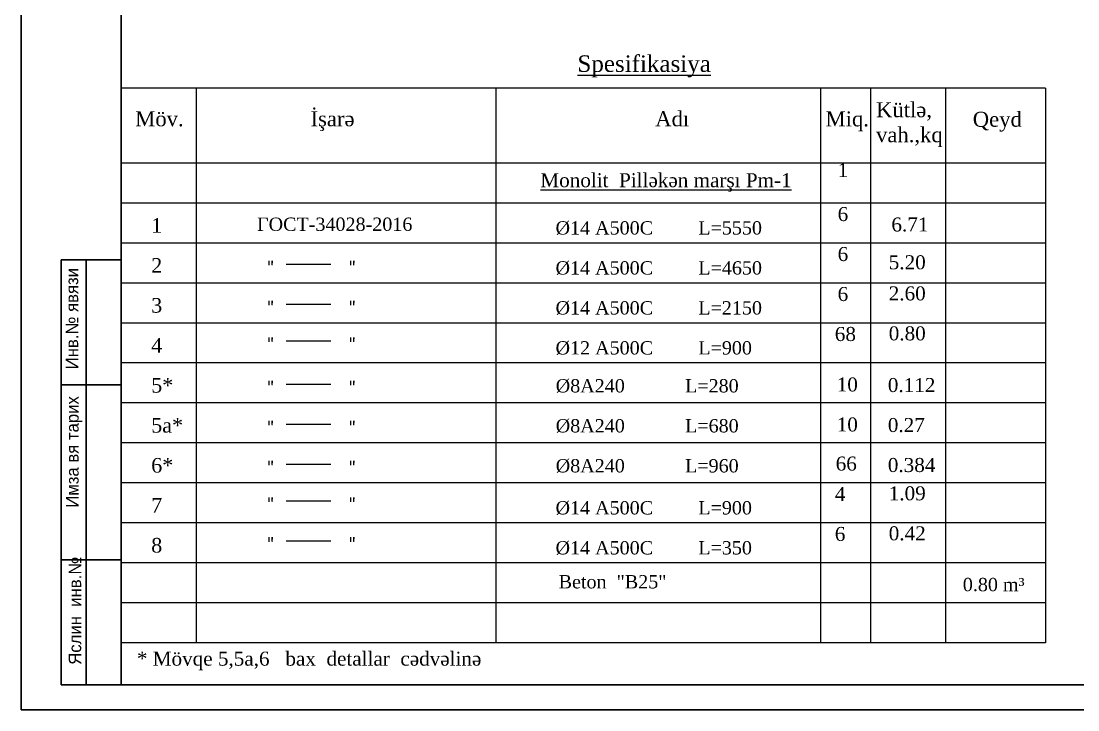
# Model space of a CAD drawing. Header units: millimetres. Extents: x -149347 to 251215, y -2929184 to -2541447.
# Drawn here: x 154722 to 173521, y -2607921 to -2595673 of the extents above; entities that cross this region are included whole.
import ezdxf

# ---------------------------------------------------------------- set-up
doc = ezdxf.new("R2010")
doc.units = ezdxf.units.MM
doc.layers.add('cedvel  0.09', color=7, linetype='Continuous', lineweight=13)
doc.styles.add('CP_ATTR', font='A3TI(LA).TTF')
doc.styles.get("Standard").update_dxf_attribs({"font": 'times.ttf'})
doc.styles.add('style6', font='ARIALN.TTF', dxfattribs={"height": 300})
doc.styles.add('Times New  Roman', font='times.ttf')
doc.styles.add('Times New Roman', font='times.ttf')

# ---------------------------------------------------------------- blocks, each defined once
blk = doc.blocks.new('mekteb')
at = {"color": 0, "lineweight": 25}
for p, q in [((99643, -1849866), (99643, -1821466)), ((139843, -1849866), (99643, -1849866))]:
    blk.add_line(p, q, dxfattribs=at)
at = {"color": 0, "lineweight": 25, "ltscale": 15}
for q in [(101643, -1821966), (139343, -1849366)]:
    blk.add_line((101643, -1849366), q, dxfattribs=at)
at = {"lineweight": 25, "ltscale": 0.25}
for p, q in [((100443, -1849366), (100443, -1840866)), ((100943, -1849367), (100943, -1840866))]:
    blk.add_line(p, q, dxfattribs=at)
at = {"lineweight": 25}
for p, q in [((101643, -1840866), (100443, -1840866)), ((101645, -1843366), (100445, -1843366)), ((101645, -1846866), (100445, -1846866)), ((101643, -1849366), (100443, -1849366))]:
    blk.add_line(p, q, dxfattribs=at)
at = {"lineweight": 25, "char_height": 250.01, "width": 5960.07, "attachment_point": 1, "rotation": 90, "style": 'CP_ATTR'}
for s, insert in [('\\pt3143;Инв.№ явязи', (100535, -1843053)), ('\\pt3143;Имза вя тарих', (100544, -1845823)), ('\\pt3143;Яслин  инв.№', (100595, -1848965))]:
    blk.add_mtext(s, dxfattribs=dict(at, insert=insert))

msp = doc.modelspace()

# ---------------------------------------------------------------- linework, layer by layer
at = {"lineweight": 15}
for p, q in [((156499.50309, -2596863.73457), (156499.50309, -2604597.37248)), ((172944.5952, -2596863.73457), (156499.50309, -2596863.73457)), ((156499.50309, -2596863.73457), (156499.50309, -2598197.12041)), ((157832.88894, -2596863.73457), (157832.88894, -2598197.12041)), ((163166.43232, -2596863.73457), (163166.43232, -2598197.12041)), ((168944.43766, -2596863.73457), (168944.43766, -2598197.12041)), ((169833.36156, -2596863.73457), (169833.36156, -2598197.12041)), ((171166.74741, -2596863.73457), (171166.74741, -2598197.12041)), ((172944.5952, -2596863.73457), (172944.5952, -2598197.12041)), ((172944.5952, -2598197.12041), (156499.50309, -2598197.12041)), ((156499.50309, -2598197.12041), (156499.50309, -2606730.78984)), ((172944.5952, -2598197.12041), (172944.5952, -2606730.78984)), ((172944.5952, -2606730.78984), (156499.50309, -2606730.78984))]:
    msp.add_line(p, q, dxfattribs=at)
at = {"color": 7, "lineweight": 15, "ltscale": 80}
for p, q in [((159434.20097, -2599997.63603), (160232.8823, -2599997.63603)), ((159434.20097, -2600708.77514), (160232.8823, -2600708.77514)), ((159434.20097, -2601358.17752), (160232.8823, -2601358.17752)), ((159434.20097, -2602131.05338), (160232.8823, -2602131.05338)), ((159434.20097, -2602842.1925), (160232.8823, -2602842.1925)), ((159434.20097, -2603553.33162), (160232.8823, -2603553.33162)), ((159434.20097, -2604202.73399), (160232.8823, -2604202.73399)), ((159434.20097, -2604913.87311), (160232.8823, -2604913.87311))]:
    msp.add_line(p, q, dxfattribs=at)
at = {"layer": 'cedvel  0.09', "lineweight": 15}
for p, q in [((157832.88894, -2598197.12041), (157832.88894, -2606730.78984)), ((163166.43232, -2598197.12041), (163166.43232, -2606730.78984)), ((168944.43766, -2598197.12041), (168944.43766, -2606730.78984)), ((169833.36156, -2598197.12041), (169833.36156, -2606730.78984)), ((171166.74741, -2598197.12041), (171166.74741, -2606730.78984)), ((172944.5952, -2598908.25953), (156499.50309, -2598908.25953)), ((172944.5952, -2599619.39865), (156499.50309, -2599619.39865)), ((172944.5952, -2600330.53777), (156499.50309, -2600330.53777)), ((172944.5952, -2601041.67689), (156499.50309, -2601041.67689)), ((172944.5952, -2601752.81601), (156499.50309, -2601752.81601)), ((172944.5952, -2602463.95512), (156499.50309, -2602463.95512)), ((172944.5952, -2603175.09424), (156499.50309, -2603175.09424)), ((172944.5952, -2603886.23336), (156499.50309, -2603886.23336)), ((172944.5952, -2604597.37248), (156499.50309, -2604597.37248)), ((172944.5952, -2605308.5116), (156499.50309, -2605308.5116)), ((172944.5952, -2606019.65072), (156499.50309, -2606019.65072))]:
    msp.add_line(p, q, dxfattribs=at)

# ---------------------------------------------------------------- block references
at = {"color": 7, "lineweight": 15, "xscale": 0.8889158819132976, "yscale": 0.8889158819132976, "zscale": 0.8889158819132976}
msp.add_blockref('mekteb', (66147.25871, -963545.78253), dxfattribs=at)

# ---------------------------------------------------------------- texts
at = {"color": 0, "lineweight": 0, "insert": (164618.4915, -2596281.44771), "char_height": 294.7198051, "width": 1101.6842084, "attachment_point": 1, "style": 'Times New Roman'}
msp.add_mtext('{\\fTimes New Roman|b0|i0|c238|p18;\\LSpesifikasiya}', dxfattribs=at)
at = {"color": 7, "lineweight": 15, "ltscale": 15, "char_height": 266.6771695, "width": 1101.6842084, "attachment_point": 1, "style": 'Times New  Roman'}
for s, insert in [('{\\fTimes New Roman|b0|i0|c238|p18;Kütlə,\\Pvah.,kq}', (169930.86322, -2597115.29507)), ('{\\fTimes New Roman|b0|i0|c238|p18;Möv.}', (156751.20771, -2597276.37532)), ('{\\fTimes New Roman|b0|i0|c238|p18;İşarə}', (159870.11712, -2597276.37532)), ('{\\fTimes New Roman|b0|i0|c238|p18;Adı}', (166002.58294, -2597276.37532)), ('{\\fTimes New Roman|b0|i0|c238|p18;Miq.}', (169032.79623, -2597277.78771)), ('{\\fTimes New Roman|b0|i0|c238|p18;Qeyd}', (171651.97182, -2597284.98945))]:
    msp.add_mtext(s, dxfattribs=dict(at, insert=insert))
at = {"lineweight": 15}
for s, insert, char_height, width, attachment_point in [('{\\fTimes New Roman|b0|i0|c238|p18;\\H0.56x;1\\H1.7858x;   }', (169247.7831, -2598197.11303), 444.4619491, 11229.6394617, 1), ('{\\fTimes New Roman|b0|i0|c238|p18;\\H0.7x;\\LMonolit  Pilləkən marşı Pm-1}', (163959.74812, -2598377.2401), 355.5695593, 5154.7454582, 1), ('{\\fTimes New Roman|b0|i0|c238|p18;\\H0.56x;6\\H1.7858x;   }', (169247.7831, -2598979.2821), 444.4619491, 11229.6394617, 1), ('{\\fTimes New Roman|b0|i0|c238|p18;\\H0.56x;6.71}', (170204.13072, -2599165.21734), 444.4619491, 11229.6394617, 1), ('{\\fTimes New Roman|b0|i0|c238|p18;\\H0.56x;6\\H1.7858x;   }', (169247.7831, -2599690.42121), 444.4619491, 11229.6394617, 1), ('{\\fTimes New Roman|b0|i0|c238|p18;\\H0.56x;5.20}', (170156.81974, -2599837.26066), 444.4619491, 11229.6394617, 1), ('{\\fTimes New Roman|b0|i0|c238|p18;\\H0.56x;6\\H1.7858x;   }', (169247.7831, -2600401.56033), 444.4619491, 11229.6394617, 1), ('{\\fTimes New Roman|b0|i0|c238|p18;\\H0.56x;2.60\\H1.7858x;  }', (170156.81974, -2600390.39783), 444.4619491, 11229.6394617, 1), ('{\\fTimes New Roman|b0|i0|c238|p18;\\H0.56x;68\\H1.7858x;   }', (169197.31619, -2601112.69945), 444.4619491, 11229.6394617, 1), ('{\\fTimes New Roman|b0|i0|c238|p18;\\H0.56x;0.80\\H1.7858x; }', (170156.81974, -2601101.53695), 444.4619491, 11229.6394617, 1), ('{\\fTimes New Roman|b0|i0|c238|p18;\\H0.56x;10\\H1.7858x;   }', (169231.57796, -2602263.40734), 444.4619491, 11229.6394617, 7), ('{\\fTimes New Roman|b0|i0|c238|p18;\\H0.56x;0.112\\H1.7858x;   }', (170140.6146, -2602274.56984), 444.4619491, 11229.6394617, 7), ('{\\fTimes New Roman|b0|i0|c238|p18;\\H0.56x;10\\H1.7858x;   }', (169231.57796, -2602974.54645), 444.4619491, 11229.6394617, 7), ('{\\fTimes New Roman|b0|i0|c238|p18;\\H0.56x;0.27}', (170140.6146, -2602985.70896), 444.4619491, 11229.6394617, 7), ('{\\fTimes New Roman|b0|i0|c238|p18;\\H0.56x;66\\H1.7858x;   }', (169212.74955, -2603669.49492), 444.4619491, 11229.6394617, 7), ('{\\fTimes New Roman|b0|i0|c238|p18;\\H0.56x;0.384\\H1.7858x;  }', (170140.6146, -2603696.84808), 444.4619491, 11229.6394617, 7), ('{\\fTimes New Roman|b0|i0|c238|p18;\\H0.56x;4\\H1.7858x;   }', (169197.31619, -2603957.25593), 444.4619491, 11229.6394617, 1), ('{\\fTimes New Roman|b0|i0|c238|p18;\\H0.56x;1.09\\H1.7858x;   }', (170156.81974, -2603946.09342), 444.4619491, 11229.6394617, 1), ('{\\fTimes New Roman|b0|i0|c238|p18;\\H0.56x;6\\H1.7858x;   }', (169197.31619, -2604668.39504), 444.4619491, 11229.6394617, 1), ('{\\fTimes New Roman|b0|i0|c238|p18;\\H0.56x;0.42\\H1.7858x;   }', (170156.81974, -2604657.23254), 444.4619491, 11229.6394617, 1), ('{\\fTimes New Roman|b0|i0|c238|p18;\\H0.7x;* Mövqe 5,5a,6   bax  detallar  cədvəlinə}', (156781.25562, -2606886.35461), 355.5695593, 7031.1363005, 1)]:
    msp.add_mtext(s, dxfattribs=dict(at, insert=insert, char_height=char_height, width=width, attachment_point=attachment_point))
for s, insert, char_height, width, attachment_point, style in [('{\\fTimes New Roman|b0|i0|c238|p18;1}', (157035.60173, -2599175.36367), 260.016352, 5539.3139629, 1, 'Times New  Roman'), (' ГOCT-34028-2016  ', (158828.5815, -2599166.69478), 236.3785018, 5800.0795522, 1, 'Times New Roman'), ('Ø14 A500C         L={\\fTimes New Roman|b0|i0|c238|p18;555}0', (164229.05188, -2599231.73073), 236.3785018, 5035.7399663, 1, 'Times New  Roman'), ('{\\fTimes New Roman|b0|i0|c238|p18;2}', (157035.60173, -2599886.50279), 260.016352, 5539.3139629, 1, 'Times New  Roman'), ('Ø14 A500C         L={\\fTimes New Roman|b0|i0|c238|p18;4650}', (164229.05188, -2599942.86985), 236.3785018, 5035.7399663, 1, 'Times New  Roman'), ('{\\fTimes New Roman|b0|i0|c238|p18;3}', (157035.60173, -2600597.64191), 260.016352, 5539.3139629, 1, 'Times New  Roman'), ('Ø14 A500C         L={\\fTimes New Roman|b0|i0|c238|p18;2150}', (164229.05188, -2600654.00897), 236.3785018, 5035.7399663, 1, 'Times New  Roman'), ('{\\fTimes New Roman|b0|i0|c238|p18;4}', (157035.60173, -2601308.78103), 260.016352, 5539.3139629, 1, 'Times New  Roman'), ('Ø1{\\fTimes New Roman|b0|i0|c238|p18;2} A500C         L={\\fTimes New Roman|b0|i0|c238|p18;900}', (164229.05188, -2601365.14808), 236.3785018, 5035.7399663, 1, 'Times New  Roman'), ('{\\fTimes New Roman|b0|i0|c238|p18;5*}', (157035.58544, -2602019.92015), 260.016352, 5539.3139629, 1, 'Times New  Roman'), ('Ø8A240        {\\fTimes New Roman|b0|i0|c238|p18;    }L={\\fTimes New Roman|b0|i0|c238|p18;280}', (164231.60607, -2602286.19981), 236.3785018, 5035.7399663, 7, 'Times New  Roman'), ('{\\fTimes New Roman|b0|i0|c238|p18;5a*}', (157035.58544, -2602731.05927), 260.016352, 5539.3139629, 1, 'Times New  Roman'), ('Ø8A240        {\\fTimes New Roman|b0|i0|c238|p18;    }L={\\fTimes New Roman|b0|i0|c238|p18;680}', (164231.60607, -2602997.33892), 236.3785018, 5035.7399663, 7, 'Times New  Roman'), ('{\\fTimes New Roman|b0|i0|c238|p18;6*}', (157035.60173, -2603442.19839), 260.016352, 5539.3139629, 1, 'Times New  Roman'), ('Ø8A240       {\\fTimes New Roman|b0|i0|c238|p18;     }L={\\fTimes New Roman|b0|i0|c238|p18;960}', (164231.60607, -2603708.47804), 236.3785018, 5035.7399663, 7, 'Times New  Roman'), ('{\\fTimes New Roman|b0|i0|c238|p18;7}', (157035.60173, -2604153.3375), 260.016352, 5539.3139629, 1, 'Times New  Roman'), ('Ø1{\\fTimes New Roman|b0|i0|c238|p18;4} A500C         L={\\fTimes New Roman|b0|i0|c238|p18;900}', (164229.05188, -2604209.70456), 236.3785018, 5035.7399663, 1, 'Times New  Roman'), ('{\\fTimes New Roman|b0|i0|c238|p18;8}', (157035.60173, -2604864.47662), 260.016352, 5539.3139629, 1, 'Times New  Roman'), ('Ø1{\\fTimes New Roman|b0|i0|c238|p18;4} A500C         L={\\fTimes New Roman|b0|i0|c238|p18;350}', (164229.05188, -2604920.84368), 236.3785018, 5035.7399663, 1, 'Times New  Roman'), ('Beton  {\\fTimes New Roman|b0|i0|c238|p18;"B25"}', (164284.18548, -2605524.79177), 236.3785018, 5035.7399663, 1, 'Times New  Roman'), ('{\\fTimes New Roman|b0|i0|c238|p18;0.80} m³', (171474.44723, -2605574.76536), 236.3785018, 5035.7399663, 1, 'Times New  Roman')]:
    msp.add_mtext(s, dxfattribs=dict(at, insert=insert, char_height=char_height, width=width, attachment_point=attachment_point, style=style))
at = {"color": 7, "lineweight": 15, "ltscale": 80, "char_height": 270, "width": 212.2147977, "attachment_point": 1, "style": 'style6'}
for insert in [(159104.30753, -2599934.01353), (160556.98446, -2599934.01353), (159104.30753, -2600645.15265), (160556.98446, -2600645.15265), (159104.30753, -2601294.55502), (160556.98446, -2601294.55502), (159104.30753, -2602067.43089), (160556.98446, -2602067.43089), (159104.30753, -2602778.57001), (160556.98446, -2602778.57001), (159104.30753, -2603489.70912), (160556.98446, -2603489.70912), (159104.30753, -2604139.1115), (160556.98446, -2604139.1115), (159104.30753, -2604850.25061), (160556.98446, -2604850.25061)]:
    msp.add_mtext('{\\fArial Narrow|b0|i0|c238|p34;"}', dxfattribs=dict(at, insert=insert))

doc.saveas('drawing.dxf')
